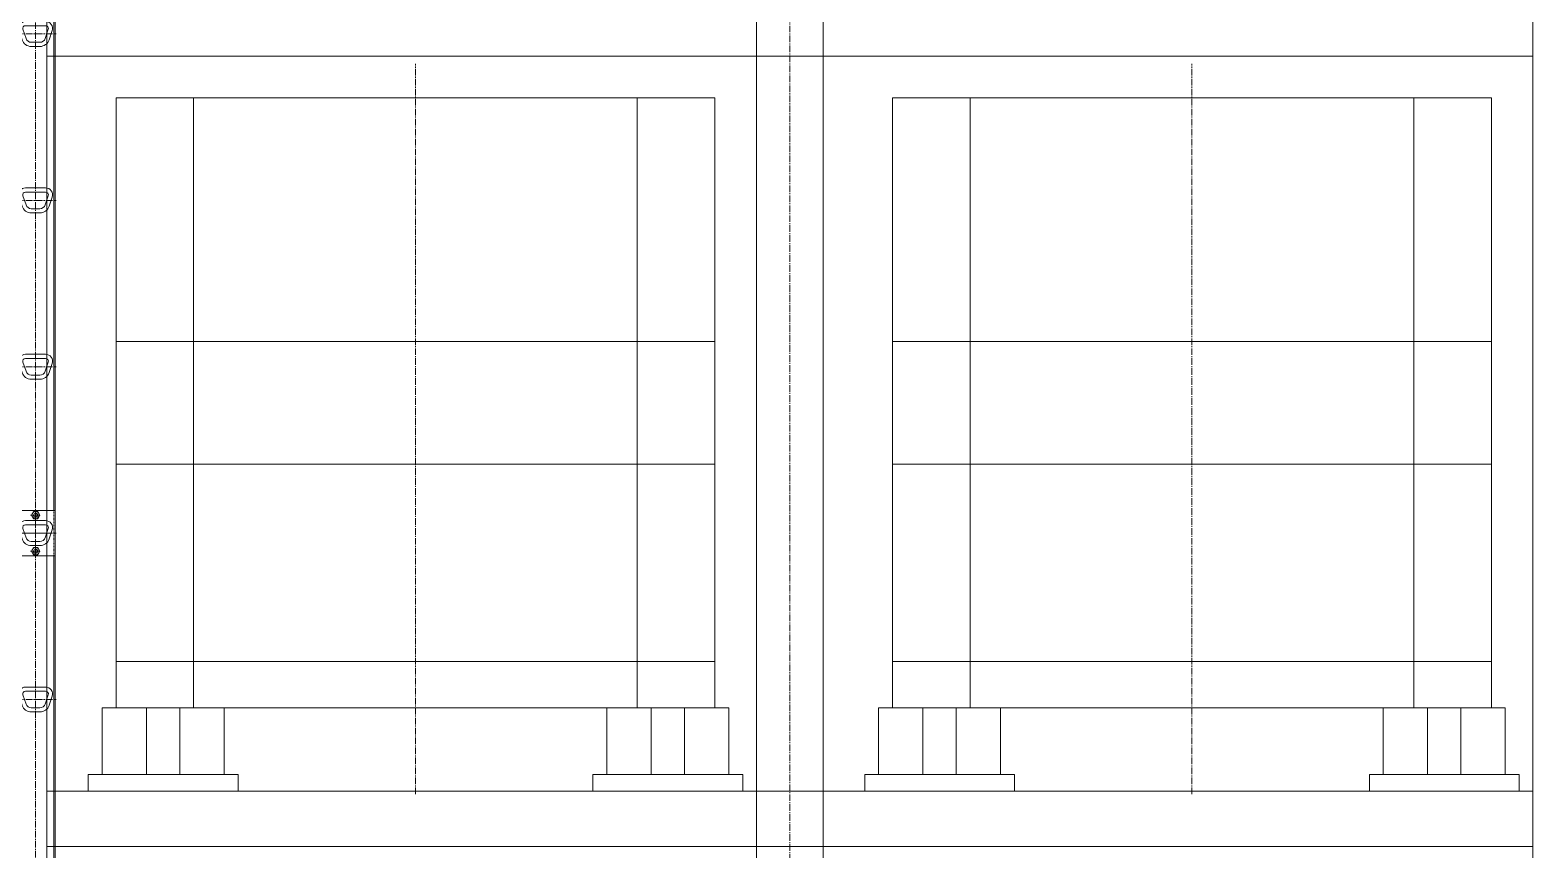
# Model space of a CAD drawing. Header units: millimetres. Extents: x -50460 to 50460, y -35640 to 35640.
# Drawn here: x -32865 to -30155, y 22533 to 24012 of the extents above; entities that cross this region are included whole.
import ezdxf

# ---------------------------------------------------------------- set-up
doc = ezdxf.new("R2010")
doc.units = ezdxf.units.MM
for name, pattern in [('双点画线', [22, 12, -2, 2, -2, 2, -2]), ('点画线', [18, 12, -2, 2, -2]), ('虚线', [2, 1, -1])]:
    doc.linetypes.add(name, pattern=pattern)
for name, color, linetype, lineweight in [('7', 30, '双点画线', 18), ('EB0', 7, 'Continuous', 15), ('EB0_1', 7, 'Continuous', 15), ('loading', 57, 'Continuous', 18), ('RackFrame', 5, 'Continuous', 18), ('中心线层', 1, '点画线', 18), ('剖面线层', 6, 'Continuous', 18), ('尺寸线层', 4, 'Continuous', 18), ('粗实线层', 7, 'Continuous', 15), ('细实线层', 3, 'Continuous', 18), ('虚线层', 100, '虚线', 18)]:
    doc.layers.add(name, color=color, linetype=linetype, lineweight=lineweight)

# ---------------------------------------------------------------- blocks, each defined once
blk = doc.blocks.new('*X206')
at = {"layer": '中心线层', "linetype": '点画线', "lineweight": 18}
blk.add_line((0, -35.8), (0, 1280.9), dxfattribs=at)
at = {"layer": '细实线层'}
for p, q in [((-540, 120), (-540, 1220)), ((540, 1220), (-540, 1220)), ((540, 120), (540, 1220)), ((540.5, 780.8), (-540.5, 780.8)), ((540.5, 559.2), (-540.5, 559.2)), ((540, 203.3), (-540, 203.3)), ((-565, 0), (-565, 120)), ((-565, 120), (-485, 120)), ((540, 120), (-540, 120)), ((-485, 0), (-485, 120)), ((485, 0), (485, 120)), ((485, 120), (565, 120)), ((565, 0), (565, 120)), ((-565, 0), (-485, 0)), ((485, 0), (565, 0))]:
    blk.add_line(p, q, dxfattribs=at)
blk = doc.blocks.new('*X207')
at = {"layer": '中心线层', "linetype": '点画线', "lineweight": 18}
blk.add_line((0, -155.8), (0, 1160.9), dxfattribs=at)
at = {"layer": '剖面线层'}
for p, q in [((-400, 0), (-400, 1100)), ((400, 1100), (-400, 1100)), ((400, 0), (400, 1100)), ((400.5, 660.8), (-400.5, 660.8)), ((400.5, 439.2), (-400.5, 439.2)), ((400, 83.3), (-400, 83.3)), ((-425, -120), (-425, 0)), ((-425, 0), (-345, 0)), ((400, 0), (-400, 0)), ((-345, -120), (-345, 0)), ((345, -120), (345, 0)), ((345, 0), (425, 0)), ((425, -120), (425, 0)), ((-425, -120), (-345, -120)), ((345, -120), (425, -120))]:
    blk.add_line(p, q, dxfattribs=at)
blk = doc.blocks.new('*X791')
at = {"layer": '中心线层', "linetype": '点画线', "lineweight": 18}
blk.add_line((0, -35.8), (0, 1280.9), dxfattribs=at)
at = {"layer": '细实线层'}
for p, q in [((-540, 120), (-540, 1220)), ((540, 1220), (-540, 1220)), ((540, 120), (540, 1220)), ((540.5, 780.8), (-540.5, 780.8)), ((540.5, 559.2), (-540.5, 559.2)), ((540, 203.3), (-540, 203.3)), ((-565, 0), (-565, 120)), ((-565, 120), (-485, 120)), ((540, 120), (-540, 120)), ((-485, 0), (-485, 120)), ((485, 0), (485, 120)), ((485, 120), (565, 120)), ((565, 0), (565, 120)), ((-565, 0), (-485, 0)), ((485, 0), (565, 0))]:
    blk.add_line(p, q, dxfattribs=at)
blk = doc.blocks.new('*X792')
at = {"layer": '中心线层', "linetype": '点画线', "lineweight": 18}
blk.add_line((0, -155.8), (0, 1160.9), dxfattribs=at)
at = {"layer": '剖面线层'}
for p, q in [((-400, 0), (-400, 1100)), ((400, 1100), (-400, 1100)), ((400, 0), (400, 1100)), ((400.5, 660.8), (-400.5, 660.8)), ((400.5, 439.2), (-400.5, 439.2)), ((400, 83.3), (-400, 83.3)), ((-425, -120), (-425, 0)), ((-425, 0), (-345, 0)), ((400, 0), (-400, 0)), ((-345, -120), (-345, 0)), ((345, -120), (345, 0)), ((345, 0), (425, 0)), ((425, -120), (425, 0)), ((-425, -120), (-345, -120)), ((345, -120), (425, -120))]:
    blk.add_line(p, q, dxfattribs=at)
blk = doc.blocks.new('*X873')
at = {"layer": 'EB0'}
for p, q in [((-29.9, 6), (-24.4, -10.5)), ((-22.8, 8.4), (-17.3, -8.2)), ((18.1, 22.5), (-18.1, 22.5)), ((-18.1, 15), (18.1, 15)), ((17.3, -8.2), (22.8, 8.4)), ((24.4, -10.5), (29.9, 6)), ((-7.8, -15), (7.8, -15)), ((-7.8, -22.5), (7.8, -22.5))]:
    blk.add_line(p, q, dxfattribs=at)
for centre, radius, start, end in [((-18.1, 10), 12.5, 90, 198.4349), ((-18.1, 10), 5, 90, 198.4349), ((18.1, 10), 12.5, 341.5651, 90), ((18.1, 10), 5, 341.5651, 90), ((-7.8, -5), 17.5, 198.4349, 270), ((-7.8, -5), 10, 198.4349, 270), ((7.8, -5), 10, 270, 341.5651), ((7.8, -5), 17.5, 270, 341.5651)]:
    blk.add_arc(centre, radius, start, end, dxfattribs=at)
at = {"layer": '中心线层', "linetype": '点画线', "lineweight": 18}
blk.add_line((-35.6, 0), (36.9, 0), dxfattribs=at)
blk = doc.blocks.new('*X874')
at = {"layer": 'EB0'}
for p, q in [((-29.9, 6), (-24.4, -10.5)), ((-22.8, 8.4), (-17.3, -8.2)), ((18.1, 22.5), (-18.1, 22.5)), ((-18.1, 15), (18.1, 15)), ((17.3, -8.2), (22.8, 8.4)), ((24.4, -10.5), (29.9, 6)), ((-7.8, -15), (7.8, -15)), ((-7.8, -22.5), (7.8, -22.5))]:
    blk.add_line(p, q, dxfattribs=at)
for centre, radius, start, end in [((-18.1, 10), 12.5, 90, 198.4349), ((-18.1, 10), 5, 90, 198.4349), ((18.1, 10), 12.5, 341.5651, 90), ((18.1, 10), 5, 341.5651, 90), ((-7.8, -5), 17.5, 198.4349, 270), ((-7.8, -5), 10, 198.4349, 270), ((7.8, -5), 10, 270, 341.5651), ((7.8, -5), 17.5, 270, 341.5651)]:
    blk.add_arc(centre, radius, start, end, dxfattribs=at)
at = {"layer": '中心线层', "linetype": '点画线', "lineweight": 18}
blk.add_line((-35.6, 0), (36.9, 0), dxfattribs=at)
blk = doc.blocks.new('*X875')
at = {"layer": 'EB0'}
for p, q in [((-29.9, 6), (-24.4, -10.5)), ((-22.8, 8.4), (-17.3, -8.2)), ((18.1, 22.5), (-18.1, 22.5)), ((-18.1, 15), (18.1, 15)), ((17.3, -8.2), (22.8, 8.4)), ((24.4, -10.5), (29.9, 6)), ((-7.8, -15), (7.8, -15)), ((-7.8, -22.5), (7.8, -22.5))]:
    blk.add_line(p, q, dxfattribs=at)
for centre, radius, start, end in [((-18.1, 10), 12.5, 90, 198.4349), ((-18.1, 10), 5, 90, 198.4349), ((18.1, 10), 12.5, 341.5651, 90), ((18.1, 10), 5, 341.5651, 90), ((-7.8, -5), 17.5, 198.4349, 270), ((-7.8, -5), 10, 198.4349, 270), ((7.8, -5), 10, 270, 341.5651), ((7.8, -5), 17.5, 270, 341.5651)]:
    blk.add_arc(centre, radius, start, end, dxfattribs=at)
at = {"layer": '中心线层', "linetype": '点画线', "lineweight": 18}
blk.add_line((-35.6, 0), (36.9, 0), dxfattribs=at)
blk = doc.blocks.new('*X876')
at = {"layer": 'EB0'}
for p, q in [((-29.9, 6), (-24.4, -10.5)), ((-22.8, 8.4), (-17.3, -8.2)), ((18.1, 22.5), (-18.1, 22.5)), ((-18.1, 15), (18.1, 15)), ((17.3, -8.2), (22.8, 8.4)), ((24.4, -10.5), (29.9, 6)), ((-7.8, -15), (7.8, -15)), ((-7.8, -22.5), (7.8, -22.5))]:
    blk.add_line(p, q, dxfattribs=at)
for centre, radius, start, end in [((-18.1, 10), 12.5, 90, 198.4349), ((-18.1, 10), 5, 90, 198.4349), ((18.1, 10), 12.5, 341.5651, 90), ((18.1, 10), 5, 341.5651, 90), ((-7.8, -5), 17.5, 198.4349, 270), ((-7.8, -5), 10, 198.4349, 270), ((7.8, -5), 10, 270, 341.5651), ((7.8, -5), 17.5, 270, 341.5651)]:
    blk.add_arc(centre, radius, start, end, dxfattribs=at)
at = {"layer": '中心线层', "linetype": '点画线', "lineweight": 18}
blk.add_line((-35.6, 0), (36.9, 0), dxfattribs=at)
blk = doc.blocks.new('*X877')
at = {"layer": 'EB0'}
for p, q in [((-29.9, 6), (-24.4, -10.5)), ((-22.8, 8.4), (-17.3, -8.2)), ((18.1, 22.5), (-18.1, 22.5)), ((-18.1, 15), (18.1, 15)), ((17.3, -8.2), (22.8, 8.4)), ((24.4, -10.5), (29.9, 6)), ((-7.8, -15), (7.8, -15)), ((-7.8, -22.5), (7.8, -22.5))]:
    blk.add_line(p, q, dxfattribs=at)
for centre, radius, start, end in [((-18.1, 10), 12.5, 90, 198.4349), ((-18.1, 10), 5, 90, 198.4349), ((18.1, 10), 12.5, 341.5651, 90), ((18.1, 10), 5, 341.5651, 90), ((-7.8, -5), 17.5, 198.4349, 270), ((-7.8, -5), 10, 198.4349, 270), ((7.8, -5), 10, 270, 341.5651), ((7.8, -5), 17.5, 270, 341.5651)]:
    blk.add_arc(centre, radius, start, end, dxfattribs=at)
at = {"layer": '中心线层', "linetype": '点画线', "lineweight": 18}
blk.add_line((-35.6, 0), (36.9, 0), dxfattribs=at)
blk = doc.blocks.new('*X888')
at = {"layer": 'EB0_1'}
for p, q in [((-150, -41), (-150, 41)), ((35, 41), (-150, 41)), ((35, -41), (35, 41)), ((-29.9, 6), (-24.4, -10.5)), ((18.1, 22.5), (-18.1, 22.5)), ((24.4, -10.5), (29.9, 6)), ((-7.8, -22.5), (7.8, -22.5)), ((35, -41), (-150, -41))]:
    blk.add_line(p, q, dxfattribs=at)
for centre in [(0, 32.5), (0, -32.5)]:
    blk.add_circle(centre, 4.5, dxfattribs=at)
for centre, radius, start, end in [((-18.1, 10), 12.5, 90, 198.4349), ((18.1, 10), 12.5, 341.5651, 90), ((-7.8, -5), 17.5, 198.4349, 270), ((7.8, -5), 17.5, 270, 341.5651)]:
    blk.add_arc(centre, radius, start, end, dxfattribs=at)
at = {"layer": '中心线层', "linetype": '点画线', "lineweight": 18}
for p, q in [((-7.5, 32.5), (7.5, 32.5)), ((0, 25), (0, 40)), ((22, 0), (-162.2, 0)), ((-35.6, 0), (36.9, 0)), ((0, -40), (0, -25)), ((-7.5, -32.5), (7.5, -32.5))]:
    blk.add_line(p, q, dxfattribs=at)
at = {"layer": '中心线层'}
blk.add_line((0, -41), (0, 41), dxfattribs=at)
at = {"layer": '虚线层'}
blk.add_line((-147, -41), (-147, 41), dxfattribs=at)
blk = doc.blocks.new('*X889')
at = {"layer": '中心线层', "linetype": '点画线', "lineweight": 18}
for p, q in [((-9.1, 0), (9.1, 0)), ((0, 9.1), (0, -9.1))]:
    blk.add_line(p, q, dxfattribs=at)
at = {"layer": '粗实线层'}
for p, q in [((-7.5, 0), (-3.8, 6.5)), ((-7.5, 0), (-3.8, -6.5)), ((3.8, 6.5), (-3.8, 6.5)), ((7.5, 0), (3.8, 6.5)), ((7.5, 0), (3.8, -6.5)), ((3.8, -6.5), (-3.8, -6.5))]:
    blk.add_line(p, q, dxfattribs=at)
for radius in [6.5, 3.4]:
    blk.add_circle((0, 0), radius, dxfattribs=at)
at = {"layer": '细实线层'}
blk.add_arc((0, 0), 4, 170, 100, dxfattribs=at)
blk = doc.blocks.new('*X890')
at = {"layer": '中心线层', "linetype": '点画线', "lineweight": 18}
for p, q in [((-9.1, 0), (9.1, 0)), ((0, 9.1), (0, -9.1))]:
    blk.add_line(p, q, dxfattribs=at)
at = {"layer": '粗实线层'}
for p, q in [((-7.5, 0), (-3.8, 6.5)), ((-7.5, 0), (-3.8, -6.5)), ((3.8, 6.5), (-3.8, 6.5)), ((7.5, 0), (3.8, 6.5)), ((7.5, 0), (3.8, -6.5)), ((3.8, -6.5), (-3.8, -6.5))]:
    blk.add_line(p, q, dxfattribs=at)
for radius in [6.5, 3.4]:
    blk.add_circle((0, 0), radius, dxfattribs=at)
at = {"layer": '细实线层'}
blk.add_arc((0, 0), 4, 170, 100, dxfattribs=at)
blk = doc.blocks.new('*X868')
at = {"layer": 'EB0'}
for p, q in [((185, 4650), (185, -150)), ((183, 2959), (183, 1541)), ((183, 1459), (183, 41))]:
    blk.add_line(p, q, dxfattribs=at)
for centre in [(150, 1532.5), (150, 1467.5)]:
    blk.add_circle(centre, 4.5, dxfattribs=at)
at = {"layer": '中心线层', "linetype": '点画线', "lineweight": 18}
for p, q in [((150, 4653), (150, -153)), ((142.5, 1532.5), (157.5, 1532.5)), ((150, 1525), (150, 1540)), ((142.5, 1467.5), (157.5, 1467.5)), ((150, 1460), (150, 1475))]:
    blk.add_line(p, q, dxfattribs=at)
at = {"layer": '虚线层', "linetype": '虚线', "lineweight": 18}
blk.add_line((183, 1541), (183, 1459), dxfattribs=at)
at = {"layer": 'EB0'}
for name, p in [('*X877', (150, 2400)), ('*X876', (150, 2100)), ('*X875', (150, 1800)), ('*X874', (150, 1500)), ('*X873', (150, 1200))]:
    blk.add_blockref(name, p, dxfattribs=at)
at = {"layer": '粗实线层'}
blk.add_blockref('*X888', (150, 1500), dxfattribs=at)
for points in [[(157.5, 1532.5), (156.8, 1533.7), (156.8, 1533.7), (155.6, 1535.7), (155.6, 1535.7), (153.8, 1539), (153.8, 1539), (150, 1539), (150, 1539), (146.2, 1539), (146.2, 1539), (144.4, 1535.7), (144.4, 1535.7), (143.2, 1533.7), (143.2, 1533.7), (142.5, 1532.5), (142.5, 1532.5), (144.4, 1529.2), (144.4, 1529.2), (146.2, 1526), (146.2, 1526), (150, 1526), (150, 1526), (153.8, 1526), (153.8, 1526), (155.6, 1529.2), (155.6, 1529.2)], [(157.5, 1467.5), (156.8, 1468.7), (156.8, 1468.7), (155.6, 1470.7), (155.6, 1470.7), (153.8, 1474), (153.8, 1474), (150, 1474), (150, 1474), (146.2, 1474), (146.2, 1474), (144.4, 1470.7), (144.4, 1470.7), (143.2, 1468.7), (143.2, 1468.7), (142.5, 1467.5), (142.5, 1467.5), (144.4, 1464.2), (144.4, 1464.2), (146.2, 1461), (146.2, 1461), (150, 1461), (150, 1461), (153.8, 1461), (153.8, 1461), (155.6, 1464.2), (155.6, 1464.2)]]:
    blk.add_wipeout(points).dxf.layer = '粗实线层'
for name, p in [('*X889', (150, 1532.5)), ('*X890', (150, 1467.5))]:
    blk.add_blockref(name, p, dxfattribs=at)
blk = doc.blocks.new('001')
at = {"layer": 'loading'}
for p, q in [((3000, 3187.5), (3010, 3187.5)), ((3000, 1762.5), (3010, 1762.5))]:
    blk.add_line(p, q, dxfattribs=at)
at = {"layer": '粗实线层'}
blk.add_blockref('*X868', (2830, 827.5), dxfattribs=at)

msp = doc.modelspace()

# ---------------------------------------------------------------- linework, layer by layer
at = {"layer": 'loading'}
for p, q in [((-32834.742, 23964.445), (-30154.742, 23964.445)), ((-32834.742, 23964.445), (-32824.742, 23964.445)), ((-32704.742, 23964.445), (-30154.742, 23964.445)), ((-31434.742, 23964.445), (-31424.742, 23964.445)), ((-32759.742, 22669.445), (-32489.742, 22669.445)), ((-32759.742, 22669.445), (-32759.742, 22639.445)), ((-32489.742, 22639.445), (-32489.742, 22669.445)), ((-31579.742, 22669.445), (-31849.742, 22669.445)), ((-31849.742, 22639.445), (-31849.742, 22669.445)), ((-31579.742, 22669.445), (-31579.742, 22639.445)), ((-31359.742, 22669.445), (-31089.742, 22669.445)), ((-31359.742, 22669.445), (-31359.742, 22639.445)), ((-31089.742, 22639.445), (-31089.742, 22669.445)), ((-30179.742, 22669.445), (-30449.742, 22669.445)), ((-30449.742, 22639.445), (-30449.742, 22669.445)), ((-30179.742, 22669.445), (-30179.742, 22639.445)), ((-32834.742, 22639.445), (-30154.742, 22639.445)), ((-32754.742, 22639.445), (-32489.742, 22639.445)), ((-32704.742, 22639.445), (-30154.742, 22639.445)), ((-31579.742, 22639.445), (-31849.742, 22639.445)), ((-31354.742, 22639.445), (-31089.742, 22639.445)), ((-30179.742, 22639.445), (-30449.742, 22639.445)), ((-32834.742, 22539.445), (-30154.742, 22539.445)), ((-32834.742, 22539.445), (-32824.742, 22539.445)), ((-32704.742, 22539.445), (-30154.742, 22539.445)), ((-31434.742, 22539.445), (-31424.742, 22539.445))]:
    msp.add_line(p, q, dxfattribs=at)
at = {"layer": 'RackFrame'}
for p, q in [((-32834.742, 20464.445), (-32834.742, 27714.445)), ((-31554.742, 20464.445), (-31554.742, 27714.445)), ((-31554.742, 20464.445), (-31554.742, 27714.445)), ((-31554.742, 20464.445), (-31554.742, 27714.445)), ((-31554.742, 20464.445), (-31554.742, 27714.445)), ((-31434.742, 20464.445), (-31434.742, 27714.445)), ((-30154.742, 20464.445), (-30154.742, 27714.445)), ((-30154.742, 20464.445), (-30154.742, 27714.445)), ((-30154.742, 20464.445), (-30154.742, 27714.445)), ((-30154.742, 20464.445), (-30154.742, 27714.445))]:
    msp.add_line(p, q, dxfattribs=at)
at = {"layer": '中心线层'}
msp.add_line((-31494.742, 20461.445), (-31494.742, 27717.445), dxfattribs=at)

# ---------------------------------------------------------------- block references
at = {"layer": '7'}
for name, p in [('*X206', (-32169.742, 22669.445)), ('*X791', (-30769.742, 22669.445))]:
    msp.add_blockref(name, p, dxfattribs=at)
at = {"layer": 'EB0'}
for name, p in [('*X207', (-32169.742, 22789.445)), ('*X792', (-30769.742, 22789.445))]:
    msp.add_blockref(name, p, dxfattribs=at)

# ---------------------------------------------------------------- next in the draw order: block references
at = {"layer": '尺寸线层'}
msp.add_blockref('001', (-35834.742, 20776.945), dxfattribs=at)

doc.saveas('drawing.dxf')
